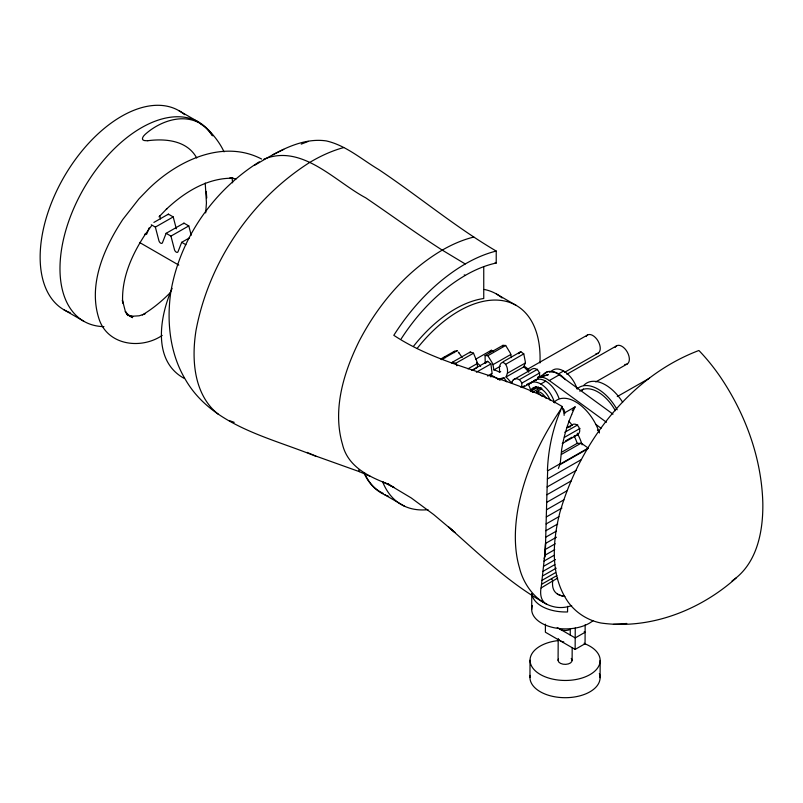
<?xml version="1.0" encoding="UTF-8"?>
<svg xmlns="http://www.w3.org/2000/svg" width="803" height="803" viewBox="0 0 803 803"><rect width="100%" height="100%" fill="white"/><g stroke="black" fill="none" stroke-linecap="round" stroke-linejoin="round"><path stroke-width="1.2" d="M556.469 537.207L545.528 543.44L545.287 553.347L546.893 494.859M529.95 677.451L530.04 660.217M531.706 609.467L531.787 593.748M545.428 624.182L545.388 632.222L575.139 649.406L585.056 643.745L585.156 624.834M558.085 660.317L558.195 639.208M564.118 415.372L564.128 413.133L561.98 406.398C509.403 374.72 445.274 369.33 393.811 335.313C411.979 306.736 435.858 281.18 465.228 263.966A159.596 92.144 -60 0 1 496.224 251.058L496.224 263.033A144.41 83.371 -60 0 0 465.228 275.429C439.01 290.746 417.64 313.441 401.219 338.796M567.591 606.335L567.56 611.946L565.453 611.976A33.666 19.322 0.3 0 1 531.837 593.537M570.24 635.053L570.271 629.391M572.117 660.367L572.178 647.941M575.139 649.406L575.249 628.016M600.082 677.692L600.172 660.457M451.999 363.347L452.38 362.253L470.257 352.015L473.489 353.139L477.223 362.273A8.913 5.179 60.3 0 1 477.373 363.046L477.404 367.393L472.154 370.384M571.375 480.796L546.903 494.758L547.646 470.839L560.203 463.682L561.558 450.543M551.541 578.762A127.697 73.725 -60 0 0 552.845 580.87L541.122 587.957L544.073 561.036L554.01 555.365M555.214 543.792L545.267 549.463L544.795 556.118L545.528 543.44M506.663 381.776L503.943 377.761L498.171 379.157A8.913 5.179 60.3 0 0 497.88 379.417M544.002 561.146L544.785 555.335L554.722 549.664M205.678 212.925L206.441 202.838L205.217 183.054M558.396 468.39L560.203 463.682M511.381 357.626L510.798 354.494A7.418 4.306 60.3 0 0 510.367 353.179L505.679 345.471L502.939 345.34L485.082 355.528L487.822 355.659L492.49 363.307A7.418 4.306 60.3 0 1 492.952 364.672L493.915 369.902A30.384 17.646 60.3 0 1 499.586 372.231L499.426 367.332A7.418 4.306 60.3 0 1 499.607 366.278C501.614 358.198 508.249 364.512 507.506 372.11A7.418 4.306 60.3 0 1 507.386 373.254L506.02 377.019A30.384 17.646 60.3 0 1 511.22 382.78L513.318 379.839A7.418 4.306 60.3 0 1 514.01 379.367C517.794 376.768 524.399 382.429 520.946 387.397M513.318 379.839L531.174 369.651A7.418 4.306 60.3 0 1 531.857 369.179C536.615 366.027 542.667 374.168 537.869 378.735A7.418 4.306 60.3 0 1 537.227 379.267L530.09 383.061L531.275 382.66A7.357 4.266 60.3 0 0 531.716 382.338L536.685 379.498A7.357 4.266 60.3 0 1 536.233 379.829M577.949 434.443C582.637 430.538 577.237 421.434 571.937 424.837M502.768 346.484L502.939 345.34M545.267 549.463L544.354 558.828L544.785 555.335M485.062 355.629L485.223 363.016A7.418 4.306 60.3 0 0 485.303 363.347M487.682 376.085L491.948 373.355A8.913 5.179 60.3 0 0 492.028 372.712L490.894 363.93L487.662 361.31L471.903 370.303M469.936 352.908L470.257 352.015M506.02 377.019L523.877 366.841L525.242 363.076A7.418 4.306 60.3 0 0 525.363 361.982L523.767 353.882L520.796 351.674L502.939 361.862M452.38 362.253L455.642 363.327L456.485 364.953M148.706 229.026L146.869 233.733A2.66 1.546 60.3 0 1 144.952 234.054M148.936 228.443L149.167 227.851M168.158 214.732L168.389 214.14L173.207 216.92L176.319 228.795M191.224 235.249L188.785 225.914L183.967 223.134L166.121 233.322L162.447 242.727A2.66 1.546 60.3 0 1 160.67 243.138A2.66 1.546 60.3 0 1 158.904 240.679L155.36 227.108L151.295 224.76M183.736 223.726L183.967 223.134M189.508 237.859L181.699 242.315L178.025 251.72A2.66 1.546 60.3 0 1 176.248 252.132A2.66 1.546 60.3 0 1 174.482 249.673L170.939 236.102L166.121 233.322M571.676 414.458L575.068 406.89L564.128 413.133M172.103 288.387C159.656 316.492 152.028 361.119 184.419 378.504M561.98 406.398L560.635 409.61C540.228 439.522 524.52 473.148 517.945 508.911A142.372 80.581 -61 0 0 519.461 567.761C524.811 590.376 546.512 614.757 571.686 605.552M491.878 373.686L490.553 376.577A47.919 27.834 60.3 0 1 490.914 376.928M145.504 233.984C132.033 254.33 121.213 278.189 122.698 303.102L122.377 300.141M569.939 427.236L571.335 425.269A7.357 4.266 60.3 0 1 571.776 424.928M145.062 234.617L151.727 225.492M489.8 352.115L490.191 351.594M518.628 353.721L519.15 353.089M490.392 351.343L491.346 350.259L493.122 351.312M485.403 363.368L487.662 361.31M443.015 358.529L444.31 357.104L445.284 357.747M519.32 352.908L520.796 351.674M159.014 216.83L166.833 208.75L166.341 209.242C184.379 192.198 207.545 177.704 233.191 178.216L229.738 178.125L236.192 178.858M736.21 577.939C699.995 610.41 649.717 629.913 600.865 622.998C587.706 620.378 575.631 612.689 567.892 601.698C550.035 575.651 552.474 541.483 559.922 512.284C580.147 442.634 629.622 376.727 698.901 350.489A128.49 74.187 60 0 1 720.331 376.908C745.405 413.977 761.555 457.931 762.82 502.909C763.272 531.265 757.159 563.867 732.075 580.88M254.932 165.117C275.951 152.711 300.663 137.172 326.299 140.916C345.993 145.403 361.721 159.436 378.705 169.543C418.343 196.022 455.08 226.847 496.224 251.068M539.305 377.109L547.475 371.739M259.289 161.835C213.237 190.612 179.571 238.923 170.698 292.734C166.602 322.284 169.945 353.842 185.553 379.769C212.464 426.252 270.481 437.555 316.312 456.526M465.228 263.966L442.242 250.114C406.338 271.273 378.313 304.237 359.252 340.994C343.674 372.401 332.301 409.46 342.469 444.28C347.809 467.095 369.541 477.112 389.335 484.49M153.885 222.421L168.389 214.14M155.36 227.108L173.207 216.92M170.939 236.102L188.785 225.914M440.727 359.071L454.378 351.282L457.228 350.851M441.509 359.654L457.138 350.74M455.642 363.327L473.529 353.21M475.727 359.172L491.346 350.259M487.863 355.709L505.679 345.471M467.988 368.838L477.434 363.448M476.39 372.201L490.894 363.93M492.952 364.672L510.798 354.494M493.915 369.902L500.219 366.309M505.93 364.13L523.767 353.882M499.586 372.231L500.701 371.598M507.386 373.254L525.242 363.076M499.747 380.16L503.943 377.761M527.651 369.159L587.555 334.981M511.22 382.78L512.334 382.148M519.762 379.428L537.608 369.239M522.01 383.011L539.867 372.823M522.412 386.956L524.51 385.761M526.607 384.567L528.705 383.362M522.623 387.598L531.275 382.66M550.155 400.306A15.428 8.963 60.3 0 0 540.208 388.291A15.428 8.963 60.3 0 0 530.793 390.268A30.384 17.646 60.3 0 0 528.384 384.507L530.863 383.091M540.78 384.005L545.739 381.174M558.637 373.817L563.596 370.986M530.793 390.268L535.752 387.437A15.428 8.963 60.3 0 1 536.103 386.825M540.509 377.089L548.329 374.67L537.558 377.4A22.444 13.039 60.3 0 1 549.302 380.532L559.219 374.871L613.01 414.157M530.331 391.553L537.026 387.739L540.73 387.678L532.329 392.466M564.479 372.371L598.074 353.21M540.76 388.592L541.694 388.07M541.754 388.722L536.545 391.693A10.519 6.113 60.3 0 1 546.08 398.348M566.808 374.288L616.654 345.792M595.756 381.927L627.173 364.01M617.266 396.562L649.537 378.163M567.008 427.738L571.335 425.269M564.79 432.265L577.779 424.857M564.419 437.354L580.037 428.441M565.473 440.927L571.967 437.223M562.251 443.527L577.397 434.885A7.357 4.266 60.3 0 0 577.839 434.553M561.578 452.26L577.196 443.356L580.9 443.296A7.357 4.266 60.3 0 1 581.533 443.447M561.417 454.408L580.9 443.296M560.082 464.124L588.208 448.074L581.723 443.507M560.113 464.596L587.906 448.747M547.345 479L580.91 459.848M547.104 486.969L576.263 470.337M546.713 502.347L566.767 490.914M546.522 509.754L563.917 499.827M546.331 516.951L561.939 508.048M546.11 523.947L558.898 516.66M545.849 530.733L557.734 523.957M545.568 537.287L556.499 531.054M543.541 566.346L555.425 559.561M543.049 571.324L554.853 564.579M542.537 575.992L556.218 568.193M542.045 580.328L555.576 572.609M541.563 584.323L556.84 575.61M552.805 580.92L557.694 578.13M272.97 154.728L283.77 149.358M301.245 144.128L308.282 141.398M162.236 335.403C141.79 349.315 109.308 345.902 99.632 320.708C87.256 285.938 103.728 248.468 122.819 219.45L138.869 198.943L148.174 189.357C176.75 161.072 222.652 138.688 261.617 159.034M263.886 159.195C301.948 143.556 334.781 181.358 365.656 197.789C391.252 215.134 416.175 233.462 442.242 250.114M535.049 380L537.227 379.267M574.125 435.989L577.397 434.885M145.042 313.923L139.11 315.81L130.407 316.352M626.812 623.469L613.432 624.373M147.792 140.716C165.538 138.387 187.169 140.415 196.715 157.99M129.464 316.312L132.856 316.613L128.309 315.137L132.575 317.657L128.6 315.107L125.258 311.534L127.918 315.619L125.228 310.992L122.447 300.212M564.89 596.499L559.48 595.204M562.321 596.077L557.382 594.13M229.206 420.561L234.225 422.338M370.012 476.259L359.433 471.672L317.075 456.516M383.101 493.293A99.522 57.465 -60 0 1 365.064 474.252L364.421 473.981A114.959 66.368 -60 0 0 388.632 496.324M316.573 456.315L315.087 455.713M314.595 455.512L313.11 454.91M312.116 454.498L311.132 454.086M310.139 453.665L309.155 453.243M308.171 452.812L307.178 452.38M536.795 391.824L542.216 396.331M465.228 275.419L464.234 274.857M178.918 110.684L198.753 122.136M496.425 293.998L516.259 305.451M490.874 374.881L499.225 379.699M181.699 242.315L185.915 244.744M139.521 242.446L178.798 265.12M384.868 494.859L404.702 506.302M63.959 309.797L83.793 321.25M584.183 631.72L585.116 632.262L575.199 637.913L557.222 627.534M584.122 643.213L585.056 643.745M496.224 263.033L495.18 262.43M542.938 602.049C507.797 581.934 478.638 553.528 448.455 526.939L454.99 532.499L433.65 514.532L411.236 497.94L387.096 483.496L394.032 487.481L382.64 481.84A114.959 66.368 -60 0 0 427.989 509.654M200.85 123.833C183.074 112.842 159.656 121.333 145.223 134.322A15.919 9.194 -60 0 0 144.54 135.034C143.105 136.279 140.927 139.732 143.918 140.425A18.017 10.409 -60 0 0 144.67 140.575L146.608 140.716A73.645 42.519 -60 0 0 147.792 140.716M561.709 407.814L563.927 409.5L564.981 413.174M549.302 380.532L606.456 422.268M595.645 424.265L601.106 428.25M598.074 430.579L599.439 431.572M476.57 362.404L479.782 365.325A7.418 4.306 60.3 0 1 480.606 366.379M218.386 414.288C206.11 404.913 199.034 390.278 196.083 375.372A134.733 76.265 -61 0 1 195.992 330.555C208.7 262.471 250.958 199.867 309.376 162.648A183.546 103.888 -61 0 1 343.684 147.571M208.037 129.514C214.471 136.058 220.173 143.486 224.037 151.847M458.342 352.146L458.764 352.658M458.854 352.768L459.306 353.35M459.346 353.4L462.147 357.486M456.526 365.024L456.887 365.766M365.074 474.242L364.361 472.535M159.626 215.565L160.51 218.958M232.117 178.156L232.599 182.813M206.22 191.415L206.762 197.939M454.448 352.647L454.378 351.353M483.747 266.536L483.747 298.505A114.959 66.368 -60 0 0 413.615 346.133M571.234 658.41A7.016 4.025 0.3 0 1 565.794 664.352A7.016 4.025 0.3 0 1 558.416 659.092M563.776 641.918A7.016 4.025 0.3 0 1 558.356 638.786M570.662 629.1A7.016 4.025 0.3 0 1 559.149 628.428M599.339 673.566A35.061 20.125 0.3 0 1 566.818 697.677A35.061 20.125 0.3 0 1 530.141 675.373M584.975 643.825A35.061 20.125 0.3 0 1 588.077 675.624A35.061 20.125 0.3 0 1 533.694 669.17A35.061 20.125 0.3 0 1 557.914 640.623M599.128 430.94A12.858 7.468 60.3 0 1 597.422 430.057M583.671 385.48A37.4 21.721 60.3 0 1 622.646 402.233M581.974 390.419A33.897 19.684 60.3 0 1 583.48 389.043M579.766 391.171A33.897 19.684 60.3 0 1 615.349 410.724M523.877 366.841A30.384 17.646 60.3 0 1 528.765 372.201M536.715 386.805A30.384 17.646 60.3 0 1 537.026 387.739M528.384 384.507A21.039 12.216 60.3 0 1 542.366 385.008A21.039 12.216 60.3 0 1 554.562 402.875M533.935 381.074A21.039 12.216 60.3 0 1 558.908 398.117M535.491 386.715A30.384 17.646 60.3 0 1 535.752 387.437M549.242 372.261A21.039 12.216 60.3 0 1 565.442 379.668M551.099 371.598A21.039 12.216 60.3 0 1 564.82 371.759A21.039 12.216 60.3 0 1 577.166 389.164M540.449 389.525A10.519 6.113 60.3 0 1 541.603 388.612M577.407 388.602A37.4 21.721 60.3 0 1 617.166 409.791M615.188 347.348A10.519 6.073 60 0 1 627.304 352.085A10.519 6.073 60 0 1 624.764 364.482M442.242 250.124A161.443 93.208 -60 0 1 473.83 237.046M359.433 471.672A119.165 68.797 -60 0 1 358.841 469.976M593.106 620.619A33.666 19.322 0.3 0 1 552.123 627.294A33.666 19.322 0.3 0 1 532.419 605.502M546.933 604.348A130.638 37.329 -42 0 1 540.981 588.057M547.425 470.829A135.526 103.537 -87.3 0 1 560.835 409.761M572.238 410.594A160.47 92.646 -60 0 1 575.068 406.89M559.641 595.043A114.939 32.843 -42 0 1 552.635 581.412M561.498 450.523A123.03 93.991 -87.3 0 1 571.736 414.509M544.093 373.877A22.444 13.039 60.3 0 1 559.219 374.871M537.729 388.562A14.022 8.15 60.3 0 1 538.502 386.966M524.048 366.148A21.039 12.216 60.3 0 1 529.749 370.765M553.919 402.454A37.4 21.721 60.3 0 1 599.439 432.978M567.37 425.911A30.384 17.646 60.3 0 1 568.624 427.437M574.356 436.441A30.384 17.646 60.3 0 1 577.196 443.356M568.755 421.083A37.4 21.721 60.3 0 1 572.308 425.419M577.267 433.188A37.4 21.721 60.3 0 1 582.105 444.832M417.108 348.472A114.959 66.368 -60 0 1 500.711 300.382A114.959 66.368 -60 0 1 539.967 362.956M484.199 289.451A114.959 66.368 -60 0 1 502.066 297.963M70.202 312.698A114.959 66.368 -60 0 1 63.959 177.051A114.959 66.368 -60 0 1 184.549 114.638M103.938 326.63A114.959 66.368 -60 0 1 83.311 189.347A114.959 66.368 -60 0 1 212.835 135.858M170.366 292.543A114.959 66.368 -60 0 1 142.322 314.947M200.72 124.053A98.167 56.682 -60 0 1 211.982 135.336M586.09 336.547A10.519 6.073 60 0 1 598.074 341.054A10.519 6.073 60 0 1 595.987 353.691"/></g></svg>
